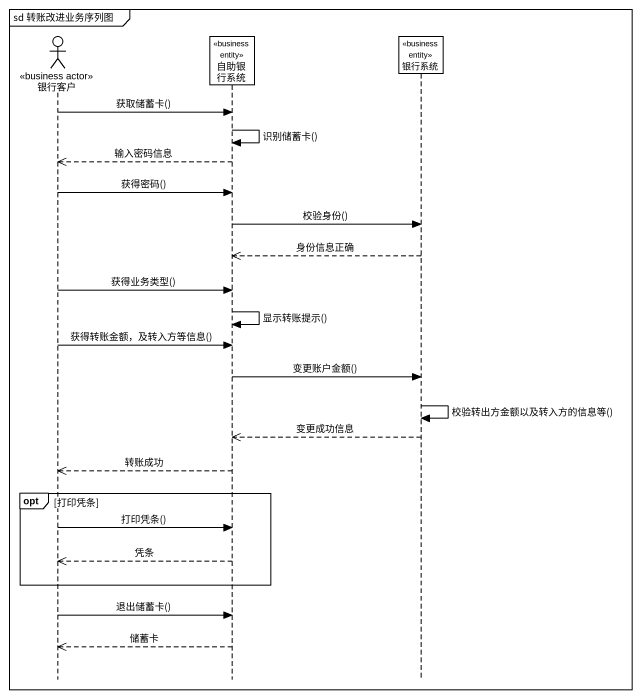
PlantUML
@startuml
mainframe sd 转账改进业务序列图
hide footbox
actor 银行客户 <<business actor>>
participant 自助银行系统 <<business entity>>
participant 银行系统 <<business entity>>

银行客户 -> 自助银行系统 : 获取储蓄卡()
自助银行系统 -> 自助银行系统 : 识别储蓄卡()
自助银行系统 -->> 银行客户 : 输入密码信息
银行客户 -> 自助银行系统 : 获得密码()
自助银行系统 -> 银行系统 : 校验身份()
银行系统 -->> 自助银行系统 : 身份信息正确
银行客户 -> 自助银行系统 : 获得业务类型()
自助银行系统 -> 自助银行系统 : 显示转账提示()
银行客户 -> 自助银行系统 : 获得转账金额，及转入方等信息()
自助银行系统 -> 银行系统 : 变更账户金额()
银行系统 -> 银行系统 : 校验转出方金额以及转入方的信息等()
银行系统 -->> 自助银行系统 : 变更成功信息
自助银行系统 -->> 银行客户 : 转账成功
opt 打印凭条
  银行客户 -> 自助银行系统 : 打印凭条()
  自助银行系统 -->> 银行客户 : 凭条
end
银行客户 -> 自助银行系统 : 退出储蓄卡()
自助银行系统 -->> 银行客户 : 储蓄卡
@enduml
